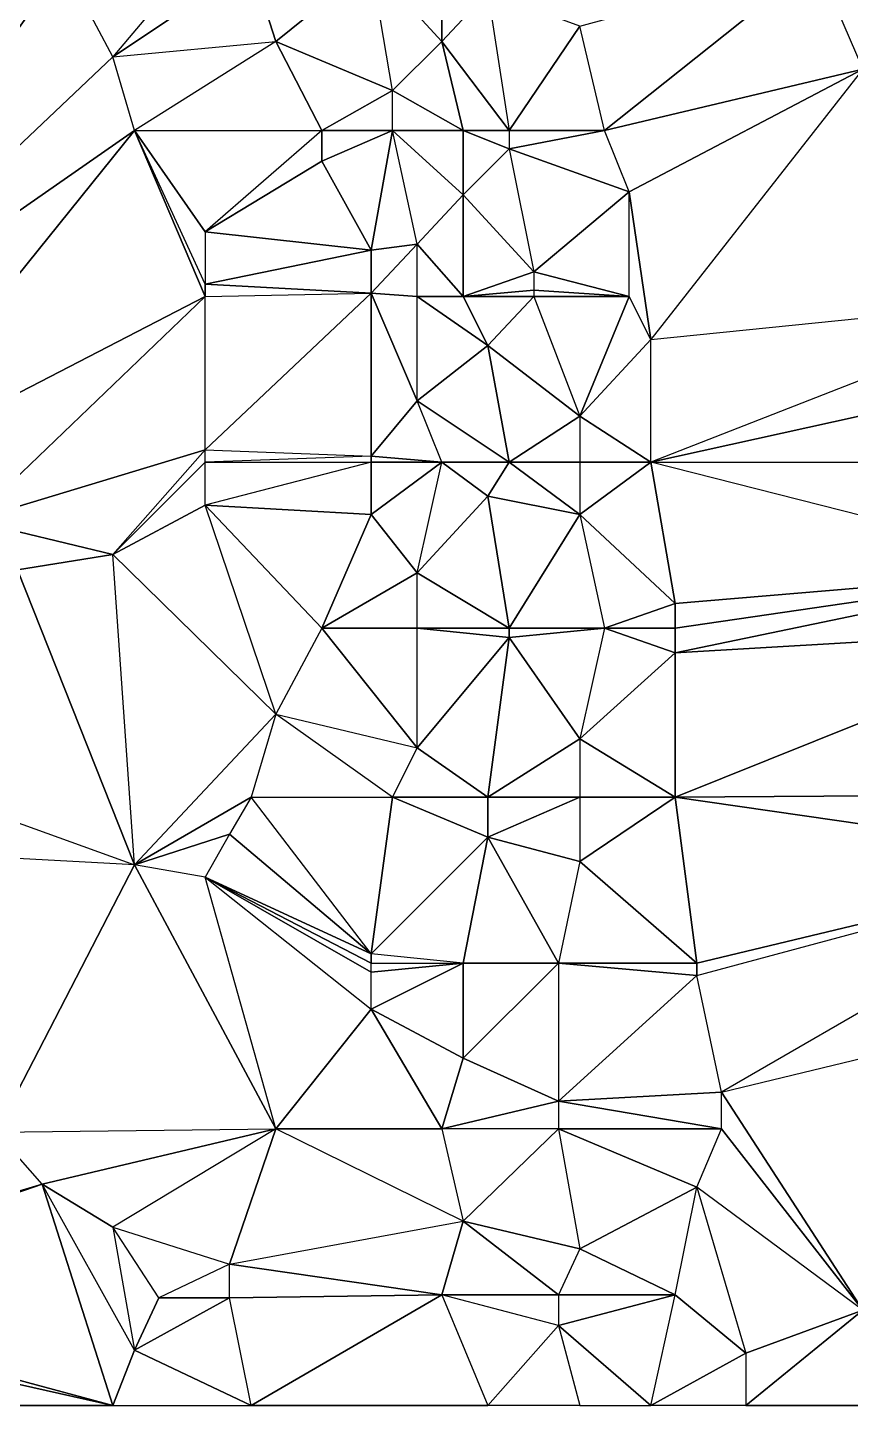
# Model space of a CAD drawing. Header units: metres. Extents: x 121.06818 to 121.07159, y 3.17836 to 3.18313.
# Drawn here: x 121.0691482 to 121.069416, y 3.178596 to 3.1790445 of the extents above; entities that cross this region are included whole.
import ezdxf

# ---------------------------------------------------------------- set-up
doc = ezdxf.new("R2010")
doc.units = ezdxf.units.M

msp = doc.modelspace()

# ---------------------------------------------------------------- linework, layer by layer
at = {"layer": 'DELAUNEY10', "color": 252}
msp.add_3dface([(121.069298, 3.178596, 0.01007), (121.069221, 3.178596, 0.01008), (121.069221, 3.178596, 0.01008)], dxfattribs=at)
at = {"layer": 'DELAUNEY1016', "color": 252}
msp.add_3dface([(121.069321, 3.178686, 0.01006), (121.069283, 3.178686, 0.01007), (121.069321, 3.178695, 0.01006)], dxfattribs=at)
at = {"layer": 'DELAUNEY1070', "color": 252}
msp.add_3dface([(121.069321, 3.178686, 0.01006), (121.069374, 3.178686, 0.01005), (121.069321, 3.178695, 0.01006)], dxfattribs=at)
at = {"layer": 'DELAUNEY1097', "color": 252}
msp.add_3dface([(121.069321, 3.178695, 0.01006), (121.069283, 3.178686, 0.01007), (121.06929, 3.178709, 0.01007)], dxfattribs=at)
at = {"layer": 'DELAUNEY11', "color": 252}
msp.add_3dface([(121.069328, 3.178596, 0.01006), (121.069298, 3.178596, 0.01007), (121.069321, 3.178622, 0.01006)], dxfattribs=at)
at = {"layer": 'DELAUNEY1112', "color": 252}
msp.add_3dface([(121.06929, 3.178709, 0.01007), (121.069283, 3.178686, 0.01007), (121.06926, 3.178725, 0.01008)], dxfattribs=at)
at = {"layer": 'DELAUNEY1113', "color": 252}
msp.add_3dface([(121.069321, 3.178695, 0.01006), (121.06929, 3.178709, 0.01007), (121.069321, 3.17874, 0.01006)], dxfattribs=at)
at = {"layer": 'DELAUNEY1114', "color": 252}
msp.add_3dface([(121.069321, 3.178695, 0.01006), (121.069374, 3.178686, 0.01005), (121.069374, 3.178698, 0.01005)], dxfattribs=at)
at = {"layer": 'DELAUNEY1115', "color": 252}
msp.add_3dface([(121.069321, 3.178695, 0.01006), (121.069374, 3.178698, 0.01005), (121.069366, 3.178736, 0.01005)], dxfattribs=at)
at = {"layer": 'DELAUNEY1116', "color": 252}
msp.add_3dface([(121.06942, 3.178627, 0.01004), (121.069374, 3.178698, 0.01005), (121.069519, 3.178733, 0.01005)], dxfattribs=at)
at = {"layer": 'DELAUNEY1148', "color": 252}
msp.add_3dface([(121.06926, 3.178725, 0.01008), (121.069229, 3.178686, 0.01008), (121.069206, 3.178768, 0.01009)], dxfattribs=at)
at = {"layer": 'DELAUNEY1159', "color": 252}
msp.add_3dface([(121.069374, 3.178698, 0.01005), (121.069519, 3.178733, 0.01005), (121.069504, 3.178773, 0.01005)], dxfattribs=at)
at = {"layer": 'DELAUNEY1181', "color": 252}
msp.add_3dface([(121.06929, 3.178709, 0.01007), (121.06926, 3.178725, 0.01008), (121.06929, 3.17874, 0.01007)], dxfattribs=at)
at = {"layer": 'DELAUNEY12', "color": 252}
msp.add_3dface([(121.069328, 3.178596, 0.01006), (121.069351, 3.178596, 0.01005), (121.069321, 3.178622, 0.01006)], dxfattribs=at)
at = {"layer": 'DELAUNEY1214', "color": 252}
msp.add_3dface([(121.069138, 3.178685, 0.01008), (121.069229, 3.178686, 0.01008), (121.069183, 3.178772, 0.01009)], dxfattribs=at)
at = {"layer": 'DELAUNEY1215', "color": 252}
msp.add_3dface([(121.069321, 3.178695, 0.01006), (121.069366, 3.178736, 0.01005), (121.069321, 3.17874, 0.01006)], dxfattribs=at)
at = {"layer": 'DELAUNEY1216', "color": 252}
msp.add_3dface([(121.069374, 3.178698, 0.01005), (121.069366, 3.178736, 0.01005), (121.069504, 3.178773, 0.01005)], dxfattribs=at)
at = {"layer": 'DELAUNEY1246', "color": 252}
msp.add_3dface([(121.069138, 3.178685, 0.01008), (121.069183, 3.178772, 0.01009), (121.069145, 3.178774, 0.01009)], dxfattribs=at)
at = {"layer": 'DELAUNEY1247', "color": 252}
msp.add_3dface([(121.069183, 3.178772, 0.01009), (121.069229, 3.178686, 0.01008), (121.069206, 3.178768, 0.01009)], dxfattribs=at)
at = {"layer": 'DELAUNEY1255', "color": 252}
msp.add_3dface([(121.069206, 3.178768, 0.01009), (121.069183, 3.178772, 0.01009), (121.069214, 3.178782, 0.01009)], dxfattribs=at)
at = {"layer": 'DELAUNEY1256', "color": 252}
msp.add_3dface([(121.069321, 3.17874, 0.01006), (121.06929, 3.178709, 0.01007), (121.06929, 3.17874, 0.01007)], dxfattribs=at)
at = {"layer": 'DELAUNEY1257', "color": 252}
msp.add_3dface([(121.069321, 3.17874, 0.01006), (121.069366, 3.178736, 0.01005), (121.069366, 3.17874, 0.01005)], dxfattribs=at)
at = {"layer": 'DELAUNEY1285', "color": 252}
msp.add_3dface([(121.06929, 3.17874, 0.01007), (121.06926, 3.178725, 0.01008), (121.06926, 3.178737, 0.01008)], dxfattribs=at)
at = {"layer": 'DELAUNEY1299', "color": 252}
msp.add_3dface([(121.069321, 3.17874, 0.01006), (121.06929, 3.17874, 0.01007), (121.069298, 3.178781, 0.01007)], dxfattribs=at)
at = {"layer": 'DELAUNEY13', "color": 252}
msp.add_3dface([(121.069382, 3.178596, 0.01004), (121.069351, 3.178596, 0.01005), (121.069382, 3.178613, 0.01004)], dxfattribs=at)
at = {"layer": 'DELAUNEY1309', "color": 252}
msp.add_3dface([(121.069206, 3.178768, 0.01009), (121.06926, 3.178725, 0.01008), (121.06926, 3.178737, 0.01008)], dxfattribs=at)
at = {"layer": 'DELAUNEY1322', "color": 252}
msp.add_3dface([(121.069183, 3.178772, 0.01009), (121.069145, 3.178774, 0.01009), (121.069122, 3.178794, 0.01009)], dxfattribs=at)
at = {"layer": 'DELAUNEY1323', "color": 252}
msp.add_3dface([(121.069206, 3.178768, 0.01009), (121.06926, 3.178737, 0.01008), (121.06926, 3.17874, 0.01008)], dxfattribs=at)
at = {"layer": 'DELAUNEY1340', "color": 252}
msp.add_3dface([(121.06929, 3.17874, 0.01007), (121.06926, 3.178737, 0.01008), (121.06926, 3.17874, 0.01008)], dxfattribs=at)
at = {"layer": 'DELAUNEY1341', "color": 252}
msp.add_3dface([(121.069366, 3.178736, 0.01005), (121.069504, 3.178773, 0.01005), (121.069366, 3.17874, 0.01005)], dxfattribs=at)
at = {"layer": 'DELAUNEY1366', "color": 252}
msp.add_3dface([(121.069206, 3.178768, 0.01009), (121.06926, 3.17874, 0.01008), (121.06926, 3.178743, 0.01008)], dxfattribs=at)
at = {"layer": 'DELAUNEY1377', "color": 252}
msp.add_3dface([(121.06926, 3.178743, 0.01008), (121.06926, 3.17874, 0.01008), (121.06929, 3.17874, 0.01007)], dxfattribs=at)
at = {"layer": 'DELAUNEY1378', "color": 252}
msp.add_3dface([(121.069321, 3.17874, 0.01006), (121.069366, 3.17874, 0.01005), (121.069328, 3.178773, 0.01006)], dxfattribs=at)
at = {"layer": 'DELAUNEY1379', "color": 252}
msp.add_3dface([(121.069366, 3.17874, 0.01005), (121.069504, 3.178773, 0.01005), (121.069359, 3.178794, 0.01005)], dxfattribs=at)
at = {"layer": 'DELAUNEY1398', "color": 252}
msp.add_3dface([(121.069206, 3.178768, 0.01009), (121.06926, 3.178743, 0.01008), (121.069214, 3.178782, 0.01009)], dxfattribs=at)
at = {"layer": 'DELAUNEY1399', "color": 252}
msp.add_3dface([(121.06929, 3.17874, 0.01007), (121.06926, 3.178743, 0.01008), (121.069298, 3.178781, 0.01007)], dxfattribs=at)
at = {"layer": 'DELAUNEY14', "color": 252}
msp.add_3dface([(121.069382, 3.178596, 0.01004), (121.069473, 3.178596, 0.01004), (121.06942, 3.178627, 0.01004)], dxfattribs=at)
at = {"layer": 'DELAUNEY1452', "color": 252}
msp.add_3dface([(121.069328, 3.178773, 0.01006), (121.069321, 3.17874, 0.01006), (121.069298, 3.178781, 0.01007)], dxfattribs=at)
at = {"layer": 'DELAUNEY1453', "color": 252}
msp.add_3dface([(121.069328, 3.178773, 0.01006), (121.069366, 3.17874, 0.01005), (121.069359, 3.178794, 0.01005)], dxfattribs=at)
at = {"layer": 'DELAUNEY1504', "color": 252}
msp.add_3dface([(121.069214, 3.178782, 0.01009), (121.06926, 3.178743, 0.01008), (121.069221, 3.178794, 0.01009)], dxfattribs=at)
at = {"layer": 'DELAUNEY1505', "color": 252}
msp.add_3dface([(121.069328, 3.178773, 0.01006), (121.069298, 3.178781, 0.01007), (121.069328, 3.178794, 0.01006)], dxfattribs=at)
at = {"layer": 'DELAUNEY1519', "color": 252}
msp.add_3dface([(121.069298, 3.178781, 0.01007), (121.06926, 3.178743, 0.01008), (121.069267, 3.178794, 0.01008)], dxfattribs=at)
at = {"layer": 'DELAUNEY1531', "color": 252}
msp.add_3dface([(121.069267, 3.178794, 0.01008), (121.06926, 3.178743, 0.01008), (121.069221, 3.178794, 0.01009)], dxfattribs=at)
at = {"layer": 'DELAUNEY1532', "color": 252}
msp.add_3dface([(121.069328, 3.178773, 0.01006), (121.069359, 3.178794, 0.01005), (121.069328, 3.178794, 0.01006)], dxfattribs=at)
at = {"layer": 'DELAUNEY1547', "color": 252}
msp.add_3dface([(121.069298, 3.178781, 0.01007), (121.069267, 3.178794, 0.01008), (121.069298, 3.178794, 0.01007)], dxfattribs=at)
at = {"layer": 'DELAUNEY1557', "color": 252}
msp.add_3dface([(121.069221, 3.178794, 0.01009), (121.069214, 3.178782, 0.01009), (121.069183, 3.178772, 0.01009)], dxfattribs=at)
at = {"layer": 'DELAUNEY1562', "color": 252}
msp.add_3dface([(121.069221, 3.178794, 0.01009), (121.069267, 3.178794, 0.01008), (121.069229, 3.178821, 0.01009)], dxfattribs=at)
at = {"layer": 'DELAUNEY1590', "color": 252}
msp.add_3dface([(121.069359, 3.178794, 0.01005), (121.069504, 3.178773, 0.01005), (121.069504, 3.178795, 0.01005)], dxfattribs=at)
at = {"layer": 'DELAUNEY1616', "color": 252}
msp.add_3dface([(121.069328, 3.178794, 0.01006), (121.069298, 3.178781, 0.01007), (121.069298, 3.178794, 0.01007)], dxfattribs=at)
at = {"layer": 'DELAUNEY1617', "color": 252}
msp.add_3dface([(121.069359, 3.178794, 0.01005), (121.069504, 3.178795, 0.01005), (121.069496, 3.178849, 0.01005)], dxfattribs=at)
at = {"layer": 'DELAUNEY1630', "color": 252}
msp.add_3dface([(121.069328, 3.178794, 0.01006), (121.069359, 3.178794, 0.01005), (121.069328, 3.178813, 0.01006)], dxfattribs=at)
at = {"layer": 'DELAUNEY1647', "color": 252}
msp.add_3dface([(121.069298, 3.178794, 0.01007), (121.069267, 3.178794, 0.01008), (121.069275, 3.17881, 0.01008)], dxfattribs=at)
at = {"layer": 'DELAUNEY1660', "color": 252}
msp.add_3dface([(121.069328, 3.178794, 0.01006), (121.069298, 3.178794, 0.01007), (121.069328, 3.178813, 0.01006)], dxfattribs=at)
at = {"layer": 'DELAUNEY1702', "color": 252}
msp.add_3dface([(121.069275, 3.17881, 0.01008), (121.069267, 3.178794, 0.01008), (121.069229, 3.178821, 0.01009)], dxfattribs=at)
at = {"layer": 'DELAUNEY1707', "color": 252}
msp.add_3dface([(121.069298, 3.178794, 0.01007), (121.069275, 3.17881, 0.01008), (121.069305, 3.178846, 0.01007)], dxfattribs=at)
at = {"layer": 'DELAUNEY1719', "color": 252}
msp.add_3dface([(121.069229, 3.178821, 0.01009), (121.069221, 3.178794, 0.01009), (121.069183, 3.178772, 0.01009)], dxfattribs=at)
at = {"layer": 'DELAUNEY1720', "color": 252}
msp.add_3dface([(121.069328, 3.178813, 0.01006), (121.069298, 3.178794, 0.01007), (121.069305, 3.178846, 0.01007)], dxfattribs=at)
at = {"layer": 'DELAUNEY1721', "color": 252}
msp.add_3dface([(121.069328, 3.178813, 0.01006), (121.069359, 3.178794, 0.01005), (121.069359, 3.178841, 0.01005)], dxfattribs=at)
at = {"layer": 'DELAUNEY1773', "color": 252}
msp.add_3dface([(121.069229, 3.178821, 0.01009), (121.069275, 3.17881, 0.01008), (121.069244, 3.178849, 0.01009)], dxfattribs=at)
at = {"layer": 'DELAUNEY1774', "color": 252}
msp.add_3dface([(121.069359, 3.178794, 0.01005), (121.069496, 3.178849, 0.01005), (121.069359, 3.178841, 0.01005)], dxfattribs=at)
at = {"layer": 'DELAUNEY1802', "color": 252}
msp.add_3dface([(121.069229, 3.178821, 0.01009), (121.069183, 3.178772, 0.01009), (121.069176, 3.178873, 0.0101)], dxfattribs=at)
at = {"layer": 'DELAUNEY1803', "color": 252}
msp.add_3dface([(121.069328, 3.178813, 0.01006), (121.069359, 3.178841, 0.01005), (121.069336, 3.178849, 0.01006)], dxfattribs=at)
at = {"layer": 'DELAUNEY1804', "color": 252}
msp.add_3dface([(121.069359, 3.178841, 0.01005), (121.069496, 3.178849, 0.01005), (121.069489, 3.178868, 0.01005)], dxfattribs=at)
at = {"layer": 'DELAUNEY1816', "color": 252}
msp.add_3dface([(121.069145, 3.178868, 0.0101), (121.069122, 3.178794, 0.01009), (121.069183, 3.178772, 0.01009)], dxfattribs=at)
at = {"layer": 'DELAUNEY1817', "color": 252}
msp.add_3dface([(121.069145, 3.178868, 0.0101), (121.069183, 3.178772, 0.01009), (121.069176, 3.178873, 0.0101)], dxfattribs=at)
at = {"layer": 'DELAUNEY1818', "color": 252}
msp.add_3dface([(121.069305, 3.178846, 0.01007), (121.069275, 3.17881, 0.01008), (121.069275, 3.178849, 0.01008)], dxfattribs=at)
at = {"layer": 'DELAUNEY1819', "color": 252}
msp.add_3dface([(121.069328, 3.178813, 0.01006), (121.069305, 3.178846, 0.01007), (121.069336, 3.178849, 0.01006)], dxfattribs=at)
at = {"layer": 'DELAUNEY1829', "color": 252}
msp.add_3dface([(121.069145, 3.178868, 0.0101), (121.069176, 3.178873, 0.0101), (121.06913, 3.178884, 0.0101)], dxfattribs=at)
at = {"layer": 'DELAUNEY1830', "color": 252}
msp.add_3dface([(121.069176, 3.178873, 0.0101), (121.069229, 3.178821, 0.01009), (121.069206, 3.178889, 0.0101)], dxfattribs=at)
at = {"layer": 'DELAUNEY1839', "color": 252}
msp.add_3dface([(121.069244, 3.178849, 0.01009), (121.069229, 3.178821, 0.01009), (121.069206, 3.178889, 0.0101)], dxfattribs=at)
at = {"layer": 'DELAUNEY1840', "color": 252}
msp.add_3dface([(121.069244, 3.178849, 0.01009), (121.069275, 3.17881, 0.01008), (121.069275, 3.178849, 0.01008)], dxfattribs=at)
at = {"layer": 'DELAUNEY1869', "color": 252}
msp.add_3dface([(121.069244, 3.178849, 0.01009), (121.069275, 3.178849, 0.01008), (121.069275, 3.178867, 0.01008)], dxfattribs=at)
at = {"layer": 'DELAUNEY1870', "color": 252}
msp.add_3dface([(121.069305, 3.178846, 0.01007), (121.069275, 3.178849, 0.01008), (121.069305, 3.178849, 0.01007)], dxfattribs=at)
at = {"layer": 'DELAUNEY1871', "color": 252}
msp.add_3dface([(121.069336, 3.178849, 0.01006), (121.069359, 3.178841, 0.01005), (121.069359, 3.178849, 0.01005)], dxfattribs=at)
at = {"layer": 'DELAUNEY1887', "color": 252}
msp.add_3dface([(121.069359, 3.178841, 0.01005), (121.069489, 3.178868, 0.01005), (121.069359, 3.178849, 0.01005)], dxfattribs=at)
at = {"layer": 'DELAUNEY1898', "color": 252}
msp.add_3dface([(121.069336, 3.178849, 0.01006), (121.069305, 3.178846, 0.01007), (121.069305, 3.178849, 0.01007)], dxfattribs=at)
at = {"layer": 'DELAUNEY1951', "color": 252}
msp.add_3dface([(121.069336, 3.178849, 0.01006), (121.069359, 3.178849, 0.01005), (121.069359, 3.178857, 0.01005)], dxfattribs=at)
at = {"layer": 'DELAUNEY1965', "color": 252}
msp.add_3dface([(121.069305, 3.178849, 0.01007), (121.069275, 3.178849, 0.01008), (121.069275, 3.178867, 0.01008)], dxfattribs=at)
at = {"layer": 'DELAUNEY1966', "color": 252}
msp.add_3dface([(121.069359, 3.178849, 0.01005), (121.069489, 3.178868, 0.01005), (121.069359, 3.178857, 0.01005)], dxfattribs=at)
at = {"layer": 'DELAUNEY1986', "color": 252}
msp.add_3dface([(121.069176, 3.178873, 0.0101), (121.069206, 3.178889, 0.0101), (121.069206, 3.178903, 0.0101)], dxfattribs=at)
at = {"layer": 'DELAUNEY1987', "color": 252}
msp.add_3dface([(121.069336, 3.178849, 0.01006), (121.069305, 3.178849, 0.01007), (121.069328, 3.178886, 0.01006)], dxfattribs=at)
at = {"layer": 'DELAUNEY1999', "color": 252}
msp.add_3dface([(121.069206, 3.178889, 0.0101), (121.069244, 3.178849, 0.01009), (121.06926, 3.178886, 0.01009)], dxfattribs=at)
at = {"layer": 'DELAUNEY2000', "color": 252}
msp.add_3dface([(121.069336, 3.178849, 0.01006), (121.069359, 3.178857, 0.01005), (121.069328, 3.178886, 0.01006)], dxfattribs=at)
at = {"layer": 'DELAUNEY2013', "color": 252}
msp.add_3dface([(121.069359, 3.178857, 0.01005), (121.069489, 3.178868, 0.01005), (121.069351, 3.178903, 0.01005)], dxfattribs=at)
at = {"layer": 'DELAUNEY2019', "color": 252}
msp.add_3dface([(121.069244, 3.178849, 0.01009), (121.069275, 3.178867, 0.01008), (121.06926, 3.178886, 0.01009)], dxfattribs=at)
at = {"layer": 'DELAUNEY2034', "color": 252}
msp.add_3dface([(121.069305, 3.178849, 0.01007), (121.069275, 3.178867, 0.01008), (121.069298, 3.178892, 0.01007)], dxfattribs=at)
at = {"layer": 'DELAUNEY2056', "color": 252}
msp.add_3dface([(121.069328, 3.178886, 0.01006), (121.069305, 3.178849, 0.01007), (121.069298, 3.178892, 0.01007)], dxfattribs=at)
at = {"layer": 'DELAUNEY2071', "color": 252}
msp.add_3dface([(121.06926, 3.178886, 0.01009), (121.069275, 3.178867, 0.01008), (121.069283, 3.178903, 0.01008)], dxfattribs=at)
at = {"layer": 'DELAUNEY2085', "color": 252}
msp.add_3dface([(121.069298, 3.178892, 0.01007), (121.069275, 3.178867, 0.01008), (121.069283, 3.178903, 0.01008)], dxfattribs=at)
at = {"layer": 'DELAUNEY2095', "color": 252}
msp.add_3dface([(121.069328, 3.178886, 0.01006), (121.069359, 3.178857, 0.01005), (121.069351, 3.178903, 0.01005)], dxfattribs=at)
at = {"layer": 'DELAUNEY2110', "color": 252}
msp.add_3dface([(121.069328, 3.178886, 0.01006), (121.069298, 3.178892, 0.01007), (121.069305, 3.178903, 0.01007)], dxfattribs=at)
at = {"layer": 'DELAUNEY2128', "color": 252}
msp.add_3dface([(121.069206, 3.178889, 0.0101), (121.06926, 3.178886, 0.01009), (121.06926, 3.178903, 0.01009)], dxfattribs=at)
at = {"layer": 'DELAUNEY2140', "color": 252}
msp.add_3dface([(121.069328, 3.178886, 0.01006), (121.069351, 3.178903, 0.01005), (121.069328, 3.178903, 0.01006)], dxfattribs=at)
at = {"layer": 'DELAUNEY2148', "color": 252}
msp.add_3dface([(121.069496, 3.178903, 0.01005), (121.069489, 3.178868, 0.01005), (121.069351, 3.178903, 0.01005)], dxfattribs=at)
at = {"layer": 'DELAUNEY2178', "color": 252}
msp.add_3dface([(121.06926, 3.178886, 0.01009), (121.069283, 3.178903, 0.01008), (121.06926, 3.178903, 0.01009)], dxfattribs=at)
at = {"layer": 'DELAUNEY2179', "color": 252}
msp.add_3dface([(121.069298, 3.178892, 0.01007), (121.069283, 3.178903, 0.01008), (121.069305, 3.178903, 0.01007)], dxfattribs=at)
at = {"layer": 'DELAUNEY2207', "color": 252}
msp.add_3dface([(121.069328, 3.178886, 0.01006), (121.069305, 3.178903, 0.01007), (121.069328, 3.178903, 0.01006)], dxfattribs=at)
at = {"layer": 'DELAUNEY2231', "color": 252}
msp.add_3dface([(121.06913, 3.178884, 0.0101), (121.069176, 3.178873, 0.0101), (121.069206, 3.178907, 0.0101)], dxfattribs=at)
at = {"layer": 'DELAUNEY2232', "color": 252}
msp.add_3dface([(121.069176, 3.178873, 0.0101), (121.069206, 3.178903, 0.0101), (121.069206, 3.178907, 0.0101)], dxfattribs=at)
at = {"layer": 'DELAUNEY2233', "color": 252}
msp.add_3dface([(121.069206, 3.178889, 0.0101), (121.069206, 3.178903, 0.0101), (121.06926, 3.178903, 0.01009)], dxfattribs=at)
at = {"layer": 'DELAUNEY2234', "color": 252}
msp.add_3dface([(121.069328, 3.178903, 0.01006), (121.069305, 3.178903, 0.01007), (121.069328, 3.178918, 0.01006)], dxfattribs=at)
at = {"layer": 'DELAUNEY2249', "color": 252}
msp.add_3dface([(121.069092, 3.178898, 0.0101), (121.06913, 3.178884, 0.0101), (121.069206, 3.178957, 0.0101)], dxfattribs=at)
at = {"layer": 'DELAUNEY2250', "color": 252}
msp.add_3dface([(121.069206, 3.178903, 0.0101), (121.06926, 3.178903, 0.01009), (121.06926, 3.178905, 0.01009)], dxfattribs=at)
at = {"layer": 'DELAUNEY2251', "color": 252}
msp.add_3dface([(121.06926, 3.178903, 0.01009), (121.069283, 3.178903, 0.01008), (121.06926, 3.178905, 0.01009)], dxfattribs=at)
at = {"layer": 'DELAUNEY2252', "color": 252}
msp.add_3dface([(121.069328, 3.178903, 0.01006), (121.069351, 3.178903, 0.01005), (121.069328, 3.178918, 0.01006)], dxfattribs=at)
at = {"layer": 'DELAUNEY2261', "color": 252}
msp.add_3dface([(121.069351, 3.178903, 0.01005), (121.069496, 3.178903, 0.01005), (121.069496, 3.178935, 0.01005)], dxfattribs=at)
at = {"layer": 'DELAUNEY2267', "color": 252}
msp.add_3dface([(121.069305, 3.178903, 0.01007), (121.069283, 3.178903, 0.01008), (121.069275, 3.178923, 0.01008)], dxfattribs=at)
at = {"layer": 'DELAUNEY2281', "color": 252}
msp.add_3dface([(121.069206, 3.178903, 0.0101), (121.069206, 3.178907, 0.0101), (121.06926, 3.178905, 0.01009)], dxfattribs=at)
at = {"layer": 'DELAUNEY2296', "color": 252}
msp.add_3dface([(121.069206, 3.178907, 0.0101), (121.06926, 3.178905, 0.01009), (121.06926, 3.178958, 0.01009)], dxfattribs=at)
at = {"layer": 'DELAUNEY2297', "color": 252}
msp.add_3dface([(121.06926, 3.178905, 0.01009), (121.069283, 3.178903, 0.01008), (121.069275, 3.178923, 0.01008)], dxfattribs=at)
at = {"layer": 'DELAUNEY2307', "color": 252}
msp.add_3dface([(121.06926, 3.178905, 0.01009), (121.069275, 3.178923, 0.01008), (121.06926, 3.178958, 0.01009)], dxfattribs=at)
at = {"layer": 'DELAUNEY2308', "color": 252}
msp.add_3dface([(121.069328, 3.178918, 0.01006), (121.069305, 3.178903, 0.01007), (121.069298, 3.178941, 0.01007)], dxfattribs=at)
at = {"layer": 'DELAUNEY2320', "color": 252}
msp.add_3dface([(121.069328, 3.178918, 0.01006), (121.069351, 3.178903, 0.01005), (121.069351, 3.178943, 0.01005)], dxfattribs=at)
at = {"layer": 'DELAUNEY2337', "color": 252}
msp.add_3dface([(121.06913, 3.178884, 0.0101), (121.069206, 3.178907, 0.0101), (121.069206, 3.178957, 0.0101)], dxfattribs=at)
at = {"layer": 'DELAUNEY2358', "color": 252}
msp.add_3dface([(121.069305, 3.178903, 0.01007), (121.069275, 3.178923, 0.01008), (121.069298, 3.178941, 0.01007)], dxfattribs=at)
at = {"layer": 'DELAUNEY2359', "color": 252}
msp.add_3dface([(121.069351, 3.178903, 0.01005), (121.069496, 3.178935, 0.01005), (121.069489, 3.178957, 0.01005)], dxfattribs=at)
at = {"layer": 'DELAUNEY2367', "color": 252}
msp.add_3dface([(121.069298, 3.178941, 0.01007), (121.069275, 3.178923, 0.01008), (121.069275, 3.178957, 0.01008)], dxfattribs=at)
at = {"layer": 'DELAUNEY2382', "color": 252}
msp.add_3dface([(121.069328, 3.178918, 0.01006), (121.069298, 3.178941, 0.01007), (121.069313, 3.178957, 0.01006)], dxfattribs=at)
at = {"layer": 'DELAUNEY2383', "color": 252}
msp.add_3dface([(121.069328, 3.178918, 0.01006), (121.069351, 3.178943, 0.01005), (121.069344, 3.178957, 0.01005)], dxfattribs=at)
at = {"layer": 'DELAUNEY2384', "color": 252}
msp.add_3dface([(121.069351, 3.178903, 0.01005), (121.069351, 3.178943, 0.01005), (121.069489, 3.178957, 0.01005)], dxfattribs=at)
at = {"layer": 'DELAUNEY2399', "color": 252}
msp.add_3dface([(121.069351, 3.178943, 0.01005), (121.069489, 3.178957, 0.01005), (121.06942, 3.179031, 0.01004)], dxfattribs=at)
at = {"layer": 'DELAUNEY2419', "color": 252}
msp.add_3dface([(121.069206, 3.178907, 0.0101), (121.069206, 3.178957, 0.0101), (121.06926, 3.178958, 0.01009)], dxfattribs=at)
at = {"layer": 'DELAUNEY2428', "color": 252}
msp.add_3dface([(121.069206, 3.178957, 0.0101), (121.06926, 3.178958, 0.01009), (121.069206, 3.178961, 0.0101)], dxfattribs=at)
at = {"layer": 'DELAUNEY2429', "color": 252}
msp.add_3dface([(121.06926, 3.178958, 0.01009), (121.069275, 3.178923, 0.01008), (121.069275, 3.178957, 0.01008)], dxfattribs=at)
at = {"layer": 'DELAUNEY2446', "color": 252}
msp.add_3dface([(121.069313, 3.178957, 0.01006), (121.069298, 3.178941, 0.01007), (121.06929, 3.178957, 0.01007)], dxfattribs=at)
at = {"layer": 'DELAUNEY2447', "color": 252}
msp.add_3dface([(121.069313, 3.178957, 0.01006), (121.069328, 3.178918, 0.01006), (121.069344, 3.178957, 0.01005)], dxfattribs=at)
at = {"layer": 'DELAUNEY2472', "color": 252}
msp.add_3dface([(121.06926, 3.178958, 0.01009), (121.069275, 3.178957, 0.01008), (121.069275, 3.178974, 0.01008)], dxfattribs=at)
at = {"layer": 'DELAUNEY2473', "color": 252}
msp.add_3dface([(121.069351, 3.178943, 0.01005), (121.069344, 3.178957, 0.01005), (121.069344, 3.178991, 0.01005)], dxfattribs=at)
at = {"layer": 'DELAUNEY2495', "color": 252}
msp.add_3dface([(121.069298, 3.178941, 0.01007), (121.069275, 3.178957, 0.01008), (121.06929, 3.178957, 0.01007)], dxfattribs=at)
at = {"layer": 'DELAUNEY2496', "color": 252}
msp.add_3dface([(121.069313, 3.178957, 0.01006), (121.069344, 3.178957, 0.01005), (121.069313, 3.178959, 0.01006)], dxfattribs=at)
at = {"layer": 'DELAUNEY2509', "color": 252}
msp.add_3dface([(121.069, 3.178973, 0.0101), (121.069016, 3.178957, 0.0101), (121.06916, 3.179065, 0.0101)], dxfattribs=at)
at = {"layer": 'DELAUNEY2510', "color": 252}
msp.add_3dface([(121.06929, 3.178957, 0.01007), (121.069275, 3.178957, 0.01008), (121.069275, 3.178974, 0.01008)], dxfattribs=at)
at = {"layer": 'DELAUNEY2542', "color": 252}
msp.add_3dface([(121.069061, 3.178926, 0.0101), (121.069092, 3.178898, 0.0101), (121.069183, 3.179011, 0.0101)], dxfattribs=at)
at = {"layer": 'DELAUNEY2543', "color": 252}
msp.add_3dface([(121.069313, 3.178957, 0.01006), (121.06929, 3.178957, 0.01007), (121.069313, 3.178959, 0.01006)], dxfattribs=at)
at = {"layer": 'DELAUNEY2555', "color": 252}
msp.add_3dface([(121.069092, 3.178898, 0.0101), (121.069206, 3.178957, 0.0101), (121.069183, 3.179011, 0.0101)], dxfattribs=at)
at = {"layer": 'DELAUNEY2568', "color": 252}
msp.add_3dface([(121.069206, 3.178957, 0.0101), (121.069206, 3.178961, 0.0101), (121.069183, 3.179011, 0.0101)], dxfattribs=at)
at = {"layer": 'DELAUNEY2569', "color": 252}
msp.add_3dface([(121.069313, 3.178959, 0.01006), (121.06929, 3.178957, 0.01007), (121.069313, 3.178965, 0.01006)], dxfattribs=at)
at = {"layer": 'DELAUNEY2578', "color": 252}
msp.add_3dface([(121.069313, 3.178959, 0.01006), (121.069344, 3.178957, 0.01005), (121.069313, 3.178965, 0.01006)], dxfattribs=at)
at = {"layer": 'DELAUNEY2589', "color": 252}
msp.add_3dface([(121.069206, 3.178961, 0.0101), (121.069183, 3.179011, 0.0101), (121.069206, 3.178978, 0.0101)], dxfattribs=at)
at = {"layer": 'DELAUNEY2590', "color": 252}
msp.add_3dface([(121.069206, 3.178961, 0.0101), (121.06926, 3.178958, 0.01009), (121.06926, 3.178972, 0.01009)], dxfattribs=at)
at = {"layer": 'DELAUNEY2591', "color": 252}
msp.add_3dface([(121.069313, 3.178965, 0.01006), (121.06929, 3.178957, 0.01007), (121.06929, 3.17899, 0.01007)], dxfattribs=at)
at = {"layer": 'DELAUNEY2592', "color": 252}
msp.add_3dface([(121.069313, 3.178965, 0.01006), (121.069344, 3.178957, 0.01005), (121.069344, 3.178991, 0.01005)], dxfattribs=at)
at = {"layer": 'DELAUNEY2593', "color": 252}
msp.add_3dface([(121.06942, 3.179031, 0.01004), (121.069351, 3.178943, 0.01005), (121.069344, 3.178991, 0.01005)], dxfattribs=at)
at = {"layer": 'DELAUNEY2606', "color": 252}
msp.add_3dface([(121.069206, 3.178961, 0.0101), (121.06926, 3.178972, 0.01009), (121.069206, 3.178978, 0.0101)], dxfattribs=at)
at = {"layer": 'DELAUNEY2607', "color": 252}
msp.add_3dface([(121.06926, 3.178972, 0.01009), (121.06926, 3.178958, 0.01009), (121.069275, 3.178974, 0.01008)], dxfattribs=at)
at = {"layer": 'DELAUNEY2617', "color": 252}
msp.add_3dface([(121.069061, 3.178926, 0.0101), (121.069183, 3.179011, 0.0101), (121.069176, 3.179035, 0.0101)], dxfattribs=at)
at = {"layer": 'DELAUNEY2618', "color": 252}
msp.add_3dface([(121.06926, 3.178972, 0.01009), (121.069275, 3.178974, 0.01008), (121.069267, 3.179011, 0.01008)], dxfattribs=at)
at = {"layer": 'DELAUNEY2619', "color": 252}
msp.add_3dface([(121.06929, 3.178957, 0.01007), (121.069275, 3.178974, 0.01008), (121.06929, 3.17899, 0.01007)], dxfattribs=at)
at = {"layer": 'DELAUNEY2651', "color": 252}
msp.add_3dface([(121.069206, 3.178978, 0.0101), (121.069183, 3.179011, 0.0101), (121.069244, 3.179011, 0.01009)], dxfattribs=at)
at = {"layer": 'DELAUNEY2652', "color": 252}
msp.add_3dface([(121.069206, 3.178978, 0.0101), (121.06926, 3.178972, 0.01009), (121.069244, 3.179001, 0.01009)], dxfattribs=at)
at = {"layer": 'DELAUNEY2663', "color": 252}
msp.add_3dface([(121.06929, 3.17899, 0.01007), (121.069275, 3.178974, 0.01008), (121.069267, 3.179011, 0.01008)], dxfattribs=at)
at = {"layer": 'DELAUNEY2664', "color": 252}
msp.add_3dface([(121.069313, 3.178965, 0.01006), (121.069344, 3.178991, 0.01005), (121.069305, 3.179005, 0.01006)], dxfattribs=at)
at = {"layer": 'DELAUNEY2672', "color": 252}
msp.add_3dface([(121.069206, 3.178978, 0.0101), (121.069244, 3.179001, 0.01009), (121.069244, 3.179011, 0.01009)], dxfattribs=at)
at = {"layer": 'DELAUNEY2673', "color": 252}
msp.add_3dface([(121.069244, 3.179001, 0.01009), (121.06926, 3.178972, 0.01009), (121.069267, 3.179011, 0.01008)], dxfattribs=at)
at = {"layer": 'DELAUNEY2674', "color": 252}
msp.add_3dface([(121.069313, 3.178965, 0.01006), (121.06929, 3.17899, 0.01007), (121.069305, 3.179005, 0.01006)], dxfattribs=at)
at = {"layer": 'DELAUNEY2675', "color": 252}
msp.add_3dface([(121.06942, 3.179031, 0.01004), (121.069344, 3.178991, 0.01005), (121.069336, 3.179011, 0.01005)], dxfattribs=at)
at = {"layer": 'DELAUNEY2725', "color": 252}
msp.add_3dface([(121.069305, 3.179005, 0.01006), (121.06929, 3.17899, 0.01007), (121.06929, 3.179011, 0.01007)], dxfattribs=at)
at = {"layer": 'DELAUNEY2738', "color": 252}
msp.add_3dface([(121.069305, 3.179005, 0.01006), (121.069344, 3.178991, 0.01005), (121.069336, 3.179011, 0.01005)], dxfattribs=at)
at = {"layer": 'DELAUNEY2765', "color": 252}
msp.add_3dface([(121.069244, 3.179001, 0.01009), (121.069267, 3.179011, 0.01008), (121.069244, 3.179011, 0.01009)], dxfattribs=at)
at = {"layer": 'DELAUNEY2766', "color": 252}
msp.add_3dface([(121.06929, 3.17899, 0.01007), (121.069267, 3.179011, 0.01008), (121.06929, 3.179011, 0.01007)], dxfattribs=at)
at = {"layer": 'DELAUNEY2782', "color": 252}
msp.add_3dface([(121.069016, 3.178957, 0.0101), (121.069061, 3.178926, 0.0101), (121.06916, 3.179065, 0.0101)], dxfattribs=at)
at = {"layer": 'DELAUNEY2783', "color": 252}
msp.add_3dface([(121.069305, 3.179005, 0.01006), (121.069336, 3.179011, 0.01005), (121.069305, 3.179011, 0.01006)], dxfattribs=at)
at = {"layer": 'DELAUNEY2798', "color": 252}
msp.add_3dface([(121.069061, 3.178926, 0.0101), (121.069176, 3.179035, 0.0101), (121.06916, 3.179065, 0.0101)], dxfattribs=at)
at = {"layer": 'DELAUNEY2799', "color": 252}
msp.add_3dface([(121.069183, 3.179011, 0.0101), (121.069176, 3.179035, 0.0101), (121.069229, 3.17904, 0.01009)], dxfattribs=at)
at = {"layer": 'DELAUNEY2809', "color": 252}
msp.add_3dface([(121.06929, 3.179011, 0.01007), (121.069267, 3.179011, 0.01008), (121.069267, 3.179024, 0.01008)], dxfattribs=at)
at = {"layer": 'DELAUNEY2821', "color": 252}
msp.add_3dface([(121.069305, 3.179005, 0.01006), (121.06929, 3.179011, 0.01007), (121.069305, 3.179011, 0.01006)], dxfattribs=at)
at = {"layer": 'DELAUNEY2846', "color": 252}
msp.add_3dface([(121.069244, 3.179011, 0.01009), (121.069267, 3.179011, 0.01008), (121.069267, 3.179024, 0.01008)], dxfattribs=at)
at = {"layer": 'DELAUNEY2847', "color": 252}
msp.add_3dface([(121.069305, 3.179011, 0.01006), (121.06929, 3.179011, 0.01007), (121.069283, 3.17904, 0.01007)], dxfattribs=at)
at = {"layer": 'DELAUNEY2858', "color": 252}
msp.add_3dface([(121.069183, 3.179011, 0.0101), (121.069244, 3.179011, 0.01009), (121.069229, 3.17904, 0.01009)], dxfattribs=at)
at = {"layer": 'DELAUNEY2859', "color": 252}
msp.add_3dface([(121.069305, 3.179011, 0.01006), (121.069336, 3.179011, 0.01005), (121.069328, 3.179045, 0.01005)], dxfattribs=at)
at = {"layer": 'DELAUNEY2870', "color": 252}
msp.add_3dface([(121.069176, 3.179035, 0.0101), (121.06916, 3.179065, 0.0101), (121.069214, 3.17908, 0.01009)], dxfattribs=at)
at = {"layer": 'DELAUNEY2880', "color": 252}
msp.add_3dface([(121.069229, 3.17904, 0.01009), (121.069244, 3.179011, 0.01009), (121.069267, 3.179024, 0.01008)], dxfattribs=at)
at = {"layer": 'DELAUNEY2895', "color": 252}
msp.add_3dface([(121.06942, 3.179031, 0.01004), (121.069336, 3.179011, 0.01005), (121.069405, 3.179066, 0.01004)], dxfattribs=at)
at = {"layer": 'DELAUNEY2907', "color": 252}
msp.add_3dface([(121.06929, 3.179011, 0.01007), (121.069267, 3.179024, 0.01008), (121.069283, 3.17904, 0.01007)], dxfattribs=at)
at = {"layer": 'DELAUNEY2935', "color": 252}
msp.add_3dface([(121.069283, 3.17904, 0.01007), (121.069267, 3.179024, 0.01008), (121.06926, 3.179065, 0.01008)], dxfattribs=at)
at = {"layer": 'DELAUNEY2943', "color": 252}
msp.add_3dface([(121.069, 3.178973, 0.0101), (121.06916, 3.179065, 0.0101), (121.06913, 3.179104, 0.0101)], dxfattribs=at)
at = {"layer": 'DELAUNEY2944', "color": 252}
msp.add_3dface([(121.069305, 3.179011, 0.01006), (121.069328, 3.179045, 0.01005), (121.069298, 3.179056, 0.01006)], dxfattribs=at)
at = {"layer": 'DELAUNEY2945', "color": 252}
msp.add_3dface([(121.069336, 3.179011, 0.01005), (121.069328, 3.179045, 0.01005), (121.069405, 3.179066, 0.01004)], dxfattribs=at)
at = {"layer": 'DELAUNEY2955', "color": 252}
msp.add_3dface([(121.069305, 3.179011, 0.01006), (121.069283, 3.17904, 0.01007), (121.069298, 3.179056, 0.01006)], dxfattribs=at)
at = {"layer": 'DELAUNEY2966', "color": 252}
msp.add_3dface([(121.069176, 3.179035, 0.0101), (121.069229, 3.17904, 0.01009), (121.069221, 3.179065, 0.01009)], dxfattribs=at)
at = {"layer": 'DELAUNEY2980', "color": 252}
msp.add_3dface([(121.069229, 3.17904, 0.01009), (121.069267, 3.179024, 0.01008), (121.06926, 3.179065, 0.01008)], dxfattribs=at)
at = {"layer": 'DELAUNEY2981', "color": 252}
msp.add_3dface([(121.069298, 3.179056, 0.01006), (121.069283, 3.17904, 0.01007), (121.069283, 3.179065, 0.01007)], dxfattribs=at)
at = {"layer": 'DELAUNEY2982', "color": 252}
msp.add_3dface([(121.069405, 3.179066, 0.01004), (121.06942, 3.179031, 0.01004), (121.069427, 3.179066, 0.01004)], dxfattribs=at)
at = {"layer": 'DELAUNEY3023', "color": 252}
msp.add_3dface([(121.069229, 3.17904, 0.01009), (121.06926, 3.179065, 0.01008), (121.069221, 3.179065, 0.01009)], dxfattribs=at)
at = {"layer": 'DELAUNEY3034', "color": 252}
msp.add_3dface([(121.069176, 3.179035, 0.0101), (121.069221, 3.179065, 0.01009), (121.069214, 3.17908, 0.01009)], dxfattribs=at)
at = {"layer": 'DELAUNEY3035', "color": 252}
msp.add_3dface([(121.069283, 3.17904, 0.01007), (121.06926, 3.179065, 0.01008), (121.069283, 3.179065, 0.01007)], dxfattribs=at)
at = {"layer": 'DELAUNEY328', "color": 252}
msp.add_3dface([(121.069038, 3.178627, 0.01007), (121.068985, 3.178596, 0.01008), (121.069176, 3.178596, 0.01008)], dxfattribs=at)
at = {"layer": 'DELAUNEY330', "color": 252}
msp.add_3dface([(121.069038, 3.178627, 0.01007), (121.069176, 3.178596, 0.01008), (121.069046, 3.178631, 0.01007)], dxfattribs=at)
at = {"layer": 'DELAUNEY451', "color": 252}
msp.add_3dface([(121.069046, 3.178631, 0.01007), (121.069176, 3.178596, 0.01008), (121.069153, 3.178668, 0.01008)], dxfattribs=at)
at = {"layer": 'DELAUNEY523', "color": 252}
msp.add_3dface([(121.069382, 3.178596, 0.01004), (121.06942, 3.178627, 0.01004), (121.069473, 3.178596, 0.01004)], dxfattribs=at)
at = {"layer": 'DELAUNEY524', "color": 252}
msp.add_3dface([(121.069382, 3.178596, 0.01004), (121.06942, 3.178627, 0.01004), (121.069382, 3.178613, 0.01004)], dxfattribs=at)
at = {"layer": 'DELAUNEY561', "color": 252}
msp.add_3dface([(121.069221, 3.178596, 0.01008), (121.069221, 3.178596, 0.01008), (121.069183, 3.178614, 0.01008)], dxfattribs=at)
at = {"layer": 'DELAUNEY562', "color": 252}
msp.add_3dface([(121.069221, 3.178596, 0.01008), (121.069221, 3.178596, 0.01008), (121.069298, 3.178596, 0.01007)], dxfattribs=at)
at = {"layer": 'DELAUNEY567', "color": 252}
msp.add_3dface([(121.069176, 3.178596, 0.01008), (121.069183, 3.178614, 0.01008), (121.069153, 3.178668, 0.01008)], dxfattribs=at)
at = {"layer": 'DELAUNEY584', "color": 252}
msp.add_3dface([(121.069183, 3.178614, 0.01008), (121.069221, 3.178596, 0.01008), (121.069214, 3.178631, 0.01008)], dxfattribs=at)
at = {"layer": 'DELAUNEY585', "color": 252}
msp.add_3dface([(121.069298, 3.178596, 0.01007), (121.069221, 3.178596, 0.01008), (121.069283, 3.178632, 0.01007)], dxfattribs=at)
at = {"layer": 'DELAUNEY595', "color": 252}
msp.add_3dface([(121.069283, 3.178632, 0.01007), (121.069221, 3.178596, 0.01008), (121.069214, 3.178631, 0.01008)], dxfattribs=at)
at = {"layer": 'DELAUNEY596', "color": 252}
msp.add_3dface([(121.069283, 3.178632, 0.01007), (121.069298, 3.178596, 0.01007), (121.069321, 3.178622, 0.01006)], dxfattribs=at)
at = {"layer": 'DELAUNEY612', "color": 252}
msp.add_3dface([(121.069382, 3.178613, 0.01004), (121.069351, 3.178596, 0.01005), (121.069359, 3.178632, 0.01005)], dxfattribs=at)
at = {"layer": 'DELAUNEY626', "color": 252}
msp.add_3dface([(121.069321, 3.178622, 0.01006), (121.069328, 3.178596, 0.01006), (121.069351, 3.178596, 0.01005)], dxfattribs=at)
at = {"layer": 'DELAUNEY627', "color": 252}
msp.add_3dface([(121.069382, 3.178613, 0.01004), (121.06942, 3.178627, 0.01004), (121.069366, 3.178667, 0.01005)], dxfattribs=at)
at = {"layer": 'DELAUNEY655', "color": 252}
msp.add_3dface([(121.069183, 3.178614, 0.01008), (121.069214, 3.178631, 0.01008), (121.069191, 3.178631, 0.01008)], dxfattribs=at)
at = {"layer": 'DELAUNEY672', "color": 252}
msp.add_3dface([(121.069321, 3.178622, 0.01006), (121.069351, 3.178596, 0.01005), (121.069359, 3.178632, 0.01005)], dxfattribs=at)
at = {"layer": 'DELAUNEY673', "color": 252}
msp.add_3dface([(121.069382, 3.178613, 0.01004), (121.069359, 3.178632, 0.01005), (121.069366, 3.178667, 0.01005)], dxfattribs=at)
at = {"layer": 'DELAUNEY686', "color": 252}
msp.add_3dface([(121.069046, 3.178631, 0.01007), (121.069153, 3.178668, 0.01008), (121.069046, 3.178636, 0.01007)], dxfattribs=at)
at = {"layer": 'DELAUNEY687', "color": 252}
msp.add_3dface([(121.069183, 3.178614, 0.01008), (121.069191, 3.178631, 0.01008), (121.069176, 3.178654, 0.01008)], dxfattribs=at)
at = {"layer": 'DELAUNEY688', "color": 252}
msp.add_3dface([(121.069321, 3.178622, 0.01006), (121.069359, 3.178632, 0.01005), (121.069321, 3.178632, 0.01006)], dxfattribs=at)
at = {"layer": 'DELAUNEY707', "color": 252}
msp.add_3dface([(121.069191, 3.178631, 0.01008), (121.069214, 3.178631, 0.01008), (121.069214, 3.178642, 0.01008)], dxfattribs=at)
at = {"layer": 'DELAUNEY720', "color": 252}
msp.add_3dface([(121.069321, 3.178622, 0.01006), (121.069283, 3.178632, 0.01007), (121.069321, 3.178632, 0.01006)], dxfattribs=at)
at = {"layer": 'DELAUNEY740', "color": 252}
msp.add_3dface([(121.069283, 3.178632, 0.01007), (121.069214, 3.178631, 0.01008), (121.069214, 3.178642, 0.01008)], dxfattribs=at)
at = {"layer": 'DELAUNEY752', "color": 252}
msp.add_3dface([(121.069183, 3.178614, 0.01008), (121.069153, 3.178668, 0.01008), (121.069176, 3.178654, 0.01008)], dxfattribs=at)
at = {"layer": 'DELAUNEY753', "color": 252}
msp.add_3dface([(121.069321, 3.178632, 0.01006), (121.069283, 3.178632, 0.01007), (121.06929, 3.178656, 0.01007)], dxfattribs=at)
at = {"layer": 'DELAUNEY766', "color": 252}
msp.add_3dface([(121.069321, 3.178632, 0.01006), (121.069359, 3.178632, 0.01005), (121.069328, 3.178647, 0.01006)], dxfattribs=at)
at = {"layer": 'DELAUNEY778', "color": 252}
msp.add_3dface([(121.069176, 3.178654, 0.01008), (121.069153, 3.178668, 0.01008), (121.069229, 3.178686, 0.01008)], dxfattribs=at)
at = {"layer": 'DELAUNEY796', "color": 252}
msp.add_3dface([(121.069191, 3.178631, 0.01008), (121.069176, 3.178654, 0.01008), (121.069214, 3.178642, 0.01008)], dxfattribs=at)
at = {"layer": 'DELAUNEY797', "color": 252}
msp.add_3dface([(121.069328, 3.178647, 0.01006), (121.069321, 3.178632, 0.01006), (121.06929, 3.178656, 0.01007)], dxfattribs=at)
at = {"layer": 'DELAUNEY798', "color": 252}
msp.add_3dface([(121.069328, 3.178647, 0.01006), (121.069359, 3.178632, 0.01005), (121.069366, 3.178667, 0.01005)], dxfattribs=at)
at = {"layer": 'DELAUNEY8', "color": 252}
msp.add_3dface([(121.069176, 3.178596, 0.01008), (121.068985, 3.178596, 0.01008), (121.069038, 3.178627, 0.01007)], dxfattribs=at)
at = {"layer": 'DELAUNEY816', "color": 252}
msp.add_3dface([(121.069046, 3.178636, 0.01007), (121.069153, 3.178668, 0.01008), (121.069138, 3.178685, 0.01008)], dxfattribs=at)
at = {"layer": 'DELAUNEY828', "color": 252}
msp.add_3dface([(121.069283, 3.178632, 0.01007), (121.069214, 3.178642, 0.01008), (121.06929, 3.178656, 0.01007)], dxfattribs=at)
at = {"layer": 'DELAUNEY854', "color": 252}
msp.add_3dface([(121.069153, 3.178668, 0.01008), (121.069138, 3.178685, 0.01008), (121.069229, 3.178686, 0.01008)], dxfattribs=at)
at = {"layer": 'DELAUNEY873', "color": 252}
msp.add_3dface([(121.069328, 3.178647, 0.01006), (121.06929, 3.178656, 0.01007), (121.069321, 3.178686, 0.01006)], dxfattribs=at)
at = {"layer": 'DELAUNEY874', "color": 252}
msp.add_3dface([(121.06942, 3.178627, 0.01004), (121.069366, 3.178667, 0.01005), (121.069374, 3.178686, 0.01005)], dxfattribs=at)
at = {"layer": 'DELAUNEY894', "color": 252}
msp.add_3dface([(121.069176, 3.178654, 0.01008), (121.069214, 3.178642, 0.01008), (121.069229, 3.178686, 0.01008)], dxfattribs=at)
at = {"layer": 'DELAUNEY895', "color": 252}
msp.add_3dface([(121.069328, 3.178647, 0.01006), (121.069366, 3.178667, 0.01005), (121.069321, 3.178686, 0.01006)], dxfattribs=at)
at = {"layer": 'DELAUNEY9', "color": 252}
msp.add_3dface([(121.069176, 3.178596, 0.01008), (121.069221, 3.178596, 0.01008), (121.069183, 3.178614, 0.01008)], dxfattribs=at)
at = {"layer": 'DELAUNEY907', "color": 252}
msp.add_3dface([(121.069229, 3.178686, 0.01008), (121.069214, 3.178642, 0.01008), (121.06929, 3.178656, 0.01007)], dxfattribs=at)
at = {"layer": 'DELAUNEY920', "color": 252}
msp.add_3dface([(121.06929, 3.178656, 0.01007), (121.069229, 3.178686, 0.01008), (121.069283, 3.178686, 0.01007)], dxfattribs=at)
at = {"layer": 'DELAUNEY943', "color": 252}
msp.add_3dface([(121.069366, 3.178667, 0.01005), (121.069374, 3.178686, 0.01005), (121.069321, 3.178686, 0.01006)], dxfattribs=at)
at = {"layer": 'DELAUNEY944', "color": 252}
msp.add_3dface([(121.06942, 3.178627, 0.01004), (121.069374, 3.178686, 0.01005), (121.069374, 3.178698, 0.01005)], dxfattribs=at)
at = {"layer": 'DELAUNEY956', "color": 252}
msp.add_3dface([(121.069283, 3.178686, 0.01007), (121.069229, 3.178686, 0.01008), (121.06926, 3.178725, 0.01008)], dxfattribs=at)
at = {"layer": 'DELAUNEY957', "color": 252}
msp.add_3dface([(121.069283, 3.178686, 0.01007), (121.06929, 3.178656, 0.01007), (121.069321, 3.178686, 0.01006)], dxfattribs=at)

doc.saveas('drawing.dxf')
